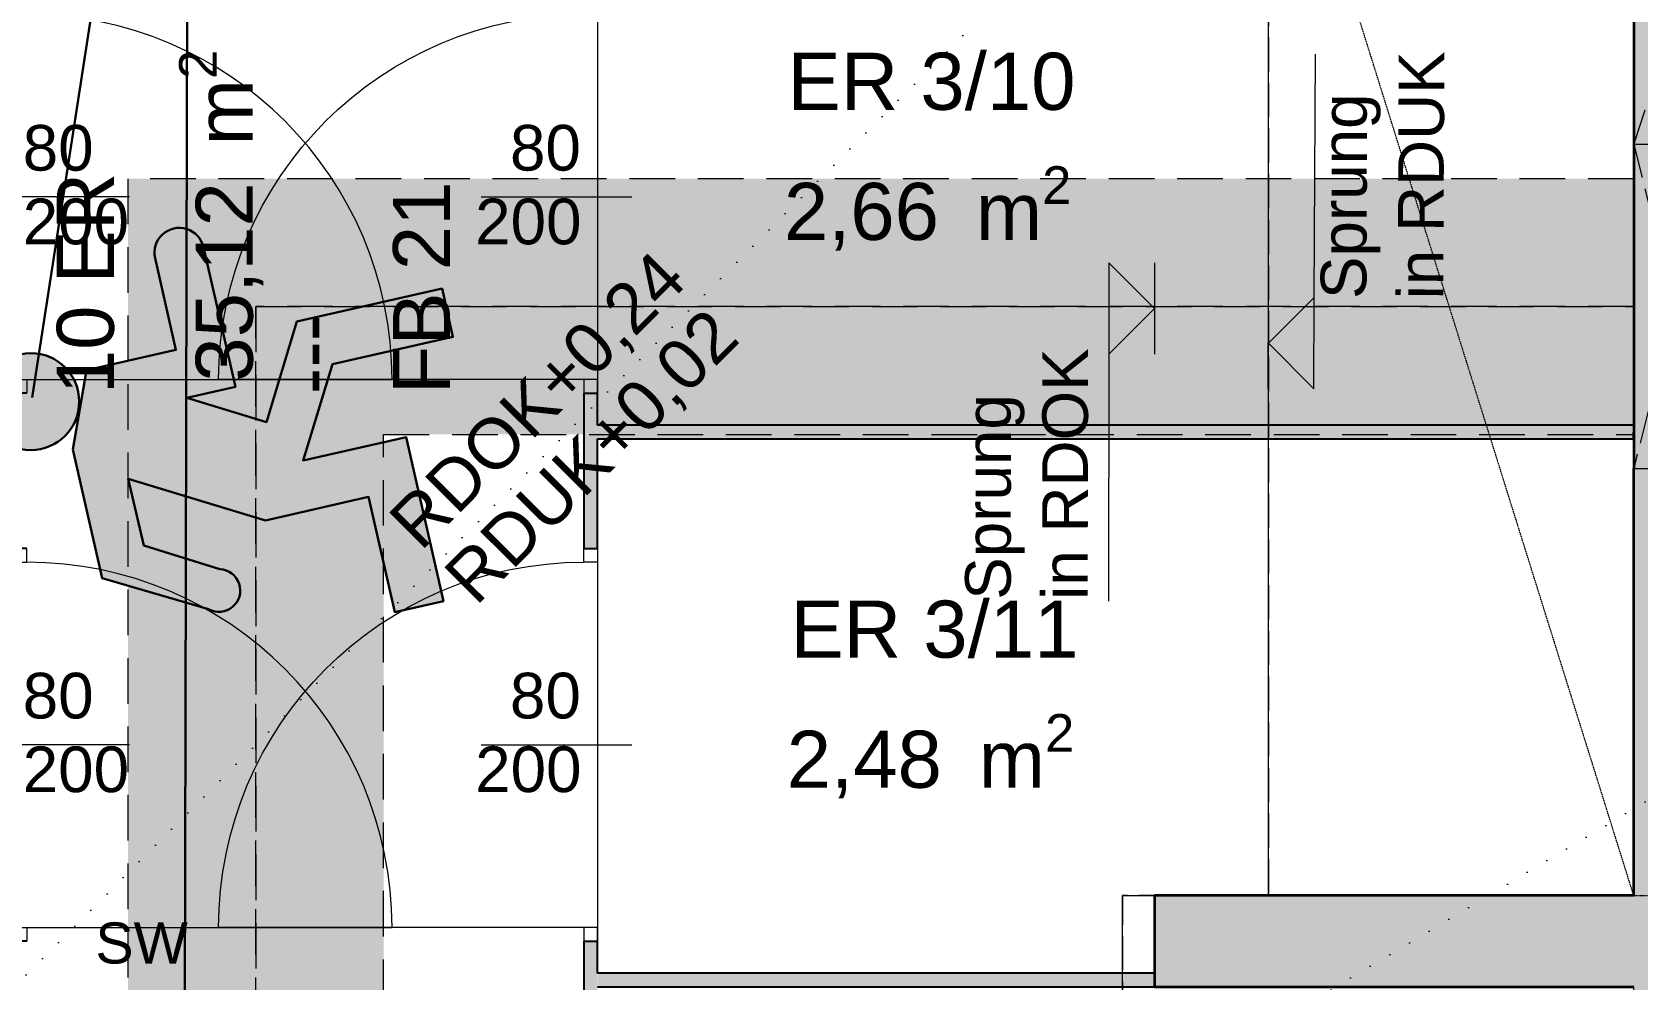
# Model space of a CAD drawing. Header units: millimetres. Extents: x 32522367 to 32638135, y 41424826 to 41540167.
# Drawn here: x 32604730 to 32608248, y 41444598 to 41446674 of the extents above; entities that cross this region are included whole.
import ezdxf
from ezdxf.enums import TextEntityAlignment as Align

# ---------------------------------------------------------------- set-up
doc = ezdxf.new("R2010")
doc.units = ezdxf.units.MM
for name, pattern in [('Punktlinie eng', [0.02, 0, -0.02]), ('Punktlinie weit', [0.05, 0, -0.05]), ('Strichlinie eng', [0.1, 0.075, -0.025]), ('Strichlinie mittel', [0.15, 0.1, -0.05]), ('Untersicht', [0.1, 0.075, -0.025])]:
    doc.linetypes.add(name, pattern=pattern)
for name, color, linetype in [('120 Wand Innen tragend', 251, 'Continuous'), ('130 Wand Innen', 251, 'Continuous'), ('215 DVK darüber', 251, 'Continuous'), ('240 Unterdaemmung', 251, 'Continuous'), ('715 Lueftung', 251, 'Continuous'), ('811 Raum 2.Erschließung_ Nebenräume_Allg.räume_Technik', 251, 'Continuous'), ('955 Polierplan Beschriftung', 251, 'Continuous'), ('Archicad Tür-Marker', 251, 'Continuous'), ('Archicad Türen', 251, 'Continuous')]:
    doc.layers.add(name, color=color, linetype=linetype)
for name, color, linetype, lineweight in [('120 Wand Innen tragend_Stift_Nr__1', 251, 'Continuous', 13), ('120 Wand Innen tragend_Stift_Nr__24', 251, 'Continuous', 13), ('120 Wand Innen tragend_Stift_Nr__6', 251, 'Continuous', 13), ('120 Wand Innen tragend_Stift_Nr__8', 251, 'Continuous', 35), ('130 Wand Innen_Stift_Nr__26', 251, 'Continuous', 13), ('130 Wand Innen_Stift_Nr__7', 251, 'Continuous', 25), ('215 DVK darüber_Stift_Nr__17', 251, 'Continuous', 18), ('215 DVK darüber_Stift_Nr__21', 251, 'Continuous', 13), ('240 Unterdaemmung_Stift_Nr__1', 251, 'Continuous', 13), ('240 Unterdaemmung_Stift_Nr__6', 251, 'Continuous', 13), ('715 Lueftung_Stift_Nr__103', 251, 'Continuous', 18), ('715 Lueftung_Stift_Nr__104', 251, 'Continuous', 18), ('955 Polierplan Beschriftung_Stift_Nr__1', 251, 'Continuous', 13), ('956 Durchbruch Beschriftung_Stift_Nr__61', 251, 'Continuous', 25), ('Archicad Raumstempel_Stift_Nr__1', 251, 'Continuous', 13), ('Archicad Tür-Marker_Stift_Nr__1', 251, 'Continuous', 13), ('Archicad Türen_Stift_Nr__1', 251, 'Continuous', 13), ('Archicad Türen_Stift_Nr__7', 251, 'Continuous', 25)]:
    doc.layers.add(name, color=color, linetype=linetype, lineweight=lineweight)
doc.layers.add('E2_LEHR_MENSCH_NATIVE', color=112, linetype='Continuous', lineweight=35, true_color=0x20dd55)
doc.layers.add('E_NACHRTECH', color=3, linetype='Continuous', true_color=0x00fa00)
doc.styles.add('ERSTELLTER_STIL_1', font='arial.ttf')

# ---------------------------------------------------------------- blocks, each defined once
blk = doc.blocks.new('10 ER__125', base_point=(58.2478, -12.371))
at = {"layer": 'Archicad Raumstempel_Stift_Nr__1', "color": 7, "lineweight": 13, "insert": (57.9688, -12.6447), "char_height": 0.125, "attachment_point": 1, "rotation": 73.6401, "style": 'ERSTELLTER_STIL_1'}
blk.add_mtext('\\A1;{\\pql;\\pt0,0.05;\\fArial|b0|i0|c0|p0;\\W1.000000;35,12\\fArial|b0|i0|c0|p0;\\W1.000000;\\A1{\\H.66x;\\S^  ;}\\fArial|b0|i0|c0|p0;\\W1.000000; m\\fArial|b0|i0|c0|p0;\\W1.000000;\\A1{\\H.66x;\\S2^  ;}}', dxfattribs=at)
at = {"layer": 'Archicad Raumstempel_Stift_Nr__1', "color": 7, "lineweight": 13, "style": 'ERSTELLTER_STIL_1'}
for tag, p in [('DUMMY_890', (57.8383, -12.1098)), ('DUMMY_894', (58.5397, -12.3356)), ('ROOM_NAME', (57.7041, -12.5956)), ('sCustom1Value', (58.4108, -12.803)), ('DUMMY_891', (57.9396, -12.6362)), ('DUMMY_892', (58.1752, -12.7053)), ('DUMMY_893', (58.1752, -12.7339))]:
    blk.add_attdef(tag, text='', height=0.125, rotation=73.6401, dxfattribs=at).set_placement(p, align=Align.TOP_LEFT)
blk = doc.blocks.new('ER 3_10__144', base_point=(59.8757, -12.6554))
at = {"layer": 'Archicad Raumstempel_Stift_Nr__1', "color": 7, "lineweight": 13, "insert": (59.373, -12.5651), "char_height": 0.125, "attachment_point": 1, "rotation": 343.6401, "style": 'ERSTELLTER_STIL_1'}
blk.add_mtext('\\A1;{\\pql;\\pt0,0.05;\\fArial|b0|i0|c0|p0;\\W1.000000;2,66\\fArial|b0|i0|c0|p0;\\W1.000000;\\A1{\\H.66x;\\S^  ;}\\fArial|b0|i0|c0|p0;\\W1.000000; m\\fArial|b0|i0|c0|p0;\\W1.000000;\\A1{\\H.66x;\\S2^  ;}}', dxfattribs=at)
at = {"layer": 'Archicad Raumstempel_Stift_Nr__1', "color": 7, "lineweight": 13, "style": 'ERSTELLTER_STIL_1'}
for tag, p in [('ROOM_NAME', (59.4507, -12.3289)), ('DUMMY_890', (60.0451, -12.4748)), ('DUMMY_891', (59.3816, -12.5359))]:
    blk.add_attdef(tag, text='', height=0.125, rotation=343.6401, dxfattribs=at).set_placement(p, align=Align.TOP_LEFT)
blk = doc.blocks.new('ER 3_11__145', base_point=(59.5377, -13.8068))
at = {"layer": 'Archicad Raumstempel_Stift_Nr__1', "color": 7, "lineweight": 13, "insert": (59.0411, -13.7183), "char_height": 0.125, "attachment_point": 1, "rotation": 343.6401, "style": 'ERSTELLTER_STIL_1'}
blk.add_mtext('\\A1;{\\pql;\\pt0,0.05;\\fArial|b0|i0|c0|p0;\\W1.000000;2,48\\fArial|b0|i0|c0|p0;\\W1.000000;\\A1{\\H.66x;\\S^  ;}\\fArial|b0|i0|c0|p0;\\W1.000000; m\\fArial|b0|i0|c0|p0;\\W1.000000;\\A1{\\H.66x;\\S2^  ;}}', dxfattribs=at)
at = {"layer": 'Archicad Raumstempel_Stift_Nr__1', "color": 7, "lineweight": 13, "style": 'ERSTELLTER_STIL_1'}
for tag, p in [('ROOM_NAME', (59.1188, -13.4821)), ('DUMMY_890', (59.701, -13.6244)), ('DUMMY_891', (59.0497, -13.6891))]:
    blk.add_attdef(tag, text='', height=0.125, rotation=343.6401, dxfattribs=at).set_placement(p, align=Align.TOP_LEFT)
blk = doc.blocks.new('Decke_39', base_point=(55.8448, -10.5312))
at = {"layer": '240 Unterdaemmung_Stift_Nr__6', "color": 7, "linetype": 'Strichlinie eng', "lineweight": 13, "flags": 128}
blk.add_lwpolyline([(55.9889, -9.401), (56.1616, -9.4517), (55.8448, -10.5312), (60.6614, -11.9452), (59.9417, -14.3967), (60.7094, -14.6221), (61.746, -11.0911), (61.9187, -11.1418), (62.3412, -9.7025), (59.1268, -8.7589), (59.2958, -8.1832), (58.8641, -8.0564), (58.5824, -9.016), (58.1027, -8.8751), (58.3843, -7.9156), (57.9525, -7.7889), (57.7835, -8.3646), (57.3997, -8.2519)], dxfattribs=at)
blk = doc.blocks.new('Decke_49', base_point=(54.4012, -15.4487))
at = {"layer": '240 Unterdaemmung_Stift_Nr__6', "color": 7, "linetype": 'Continuous', "lineweight": 13, "flags": 128}
blk.add_lwpolyline([(54.4012, -15.4487), (58.9108, -16.7725), (59.6346, -14.307), (59.9416, -14.3971), (60.6614, -11.9452), (60.3545, -11.8551), (60.0666, -11.7706), (55.8448, -10.5312)], close=True, dxfattribs=at)
blk = doc.blocks.new('Decke_83', base_point=(58.9107, -16.7732))
at = {"layer": '240 Unterdaemmung_Stift_Nr__6', "color": 7, "linetype": 'Strichlinie eng', "lineweight": 13, "flags": 128}
blk.add_lwpolyline([(58.9107, -16.7732), (59.9854, -17.0887), (60.6531, -14.814), (59.6456, -14.5182), (59.702, -14.3263), (59.6347, -14.3066)], close=True, dxfattribs=at)
blk = doc.blocks.new('Öffnung_167')
at = {"layer": '120 Wand Innen tragend_Stift_Nr__1', "color": 7, "linetype": 'Untersicht', "lineweight": 13}
for p, q in [((61.1728, -13.0437), (61.1455, -13.7756)), ((61.3455, -13.0944), (60.9728, -13.7249))]:
    blk.add_line(p, q, dxfattribs=at)
at = {"layer": '120 Wand Innen tragend_Stift_Nr__6', "color": 7, "linetype": 'Untersicht', "lineweight": 13, "flags": 128}
for points in [[(61.3455, -13.0944), (61.1728, -13.0437)], [(60.9728, -13.7249), (61.1455, -13.7756)]]:
    blk.add_lwpolyline(points, dxfattribs=at)
at = {"layer": '120 Wand Innen tragend_Stift_Nr__8', "color": 7, "linetype": 'Continuous', "lineweight": 35, "flags": 128}
for points in [[(61.1728, -13.0437), (60.9728, -13.7249)], [(61.1455, -13.7756), (61.3455, -13.0944)]]:
    blk.add_lwpolyline(points, dxfattribs=at)
blk = doc.blocks.new('Öffnung_168')
at = {"layer": '120 Wand Innen tragend_Stift_Nr__1', "color": 7, "linetype": 'Untersicht', "lineweight": 13}
for p, q in [((61.3277, -12.5159), (61.3455, -13.0944)), ((61.5004, -12.5666), (61.1728, -13.0437))]:
    blk.add_line(p, q, dxfattribs=at)
at = {"layer": '120 Wand Innen tragend_Stift_Nr__6', "color": 7, "linetype": 'Untersicht', "lineweight": 13, "flags": 128}
blk.add_lwpolyline([(61.5004, -12.5666), (61.3277, -12.5159)], dxfattribs=at)
at = {"layer": '120 Wand Innen tragend_Stift_Nr__8', "color": 7, "linetype": 'Continuous', "lineweight": 35, "flags": 128}
for points in [[(61.3277, -12.5159), (61.1728, -13.0437)], [(61.3455, -13.0944), (61.5004, -12.5666)]]:
    blk.add_lwpolyline(points, dxfattribs=at)
blk = doc.blocks.new('Wand_335', base_point=(61.746, -11.0911))
at = {"layer": '120 Wand Innen tragend_Stift_Nr__24', "linetype": 'Continuous', "lineweight": 13}
blk.add_hatch(color=92, dxfattribs=at).paths.add_polyline_path([(61.6953, -11.2638), (59.9856, -17.088), (60.1583, -17.1387), (61.868, -11.3145)])
at = {"layer": '120 Wand Innen tragend_Stift_Nr__8', "color": 7, "linetype": 'Continuous', "lineweight": 35, "flags": 128}
blk.add_lwpolyline([(60.9728, -13.7249), (60.7094, -14.6221)], dxfattribs=at)
blk = doc.blocks.new('Blockrahmentür 1-Fl 27_8')
at = {"layer": 'Archicad Türen_Stift_Nr__1', "color": 7, "linetype": 'Continuous', "lineweight": 13}
for p, q in [((0.4, 0), (0.4, 0.8)), ((-0.4, 0), (-0.43, 0)), ((-0.43, 0), (-0.43, -0.03)), ((-0.4, -0.02), (-0.4, 0)), ((0.4, -0.02), (0.4, 0)), ((0.4, 0), (0.43, 0)), ((0.43, 0), (0.43, -0.03)), ((-0.43, -0.03), (-0.4, -0.03)), ((-0.4, -0.03), (-0.4, -0.02)), ((0.4, -0.03), (0.4, -0.02)), ((0.43, -0.03), (0.4, -0.03))]:
    blk.add_line(p, q, dxfattribs=at)
blk.add_arc((0.4, 0), 0.8, 90, 180, dxfattribs=at)
at = {"layer": 'Archicad Türen_Stift_Nr__7', "color": 7, "linetype": 'Continuous', "lineweight": 25}
for p, q in [((-0.43, 0), (-0.43, -0.03)), ((-0.43, 0), (-0.43, -0.03)), ((0.43, 0), (0.43, -0.03)), ((0.43, 0), (0.43, -0.03))]:
    blk.add_line(p, q, dxfattribs=at)
blk = doc.blocks.new('T Marker AUT 27_13')
at = {"layer": 'Archicad Tür-Marker_Stift_Nr__1', "color": 7, "linetype": 'Continuous', "lineweight": 13}
blk.add_line((0, -0.255), (0, 0.075), dxfattribs=at)
at = {"layer": 'Archicad Tür-Marker_Stift_Nr__1', "color": 7, "lineweight": 13, "style": 'ERSTELLTER_STIL_1'}
for tag, height, p in [('DUMMY_270', 0.1, (-0.165, 0.0026)), ('DUMMY_268', 0.1, (-0.0036, 0.0026)), ('DUMMY_269', 0.0667, (0.0631, -0.1825)), ('DUMMY_271', 0.0667, (-0.0983, -0.2588))]:
    blk.add_attdef(tag, text='', height=height, rotation=270, dxfattribs=at).set_placement(p, align=Align.BOTTOM_LEFT)
blk = doc.blocks.new('Wand_487', base_point=(56.4948, -16.3759))
at = {"layer": 'Archicad Tür-Marker', "color": 7, "lineweight": 13}
ref = blk.add_blockref('T Marker AUT 27_13', (57.7341, -12.1541), dxfattribs=dict(at, rotation=73.64008866835228))
ref.add_attrib('DUMMY_268', '80', dxfattribs={"layer": 'Archicad Tür-Marker_Stift_Nr__1', "color": 7, "lineweight": 13, "height": 0.1, "rotation": 343.6401, "style": 'ERSTELLTER_STIL_1'}).set_placement((57.7619, -12.1334), align=Align.BOTTOM_LEFT)
ref.add_attrib('DUMMY_270', '200', dxfattribs={"layer": 'Archicad Tür-Marker_Stift_Nr__1', "color": 7, "lineweight": 13, "height": 0.1, "rotation": 343.6401, "style": 'ERSTELLTER_STIL_1'}).set_placement((57.7164, -12.2882), align=Align.BOTTOM_LEFT)
ref = blk.add_blockref('T Marker AUT 27_13', (57.3961, -13.3055), dxfattribs=dict(at, rotation=73.64008866835228))
ref.add_attrib('DUMMY_268', '80', dxfattribs={"layer": 'Archicad Tür-Marker_Stift_Nr__1', "color": 7, "lineweight": 13, "height": 0.1, "rotation": 343.6401, "style": 'ERSTELLTER_STIL_1'}).set_placement((57.4239, -13.2848), align=Align.BOTTOM_LEFT)
ref.add_attrib('DUMMY_270', '200', dxfattribs={"layer": 'Archicad Tür-Marker_Stift_Nr__1', "color": 7, "lineweight": 13, "height": 0.1, "rotation": 343.6401, "style": 'ERSTELLTER_STIL_1'}).set_placement((57.3784, -13.4397), align=Align.BOTTOM_LEFT)
at = {"layer": 'Archicad Türen', "color": 7, "linetype": 'Continuous', "lineweight": 13, "rotation": 253.6400886683523}
for p in [(57.7629, -12.1625), (57.4249, -13.314)]:
    blk.add_blockref('Blockrahmentür 1-Fl 27_8', p, dxfattribs=at)
blk = doc.blocks.new('T Marker AUT 27_14')
at = {"layer": 'Archicad Tür-Marker_Stift_Nr__1', "color": 7, "linetype": 'Continuous', "lineweight": 13}
blk.add_line((0, 0.225), (0, -0.105), dxfattribs=at)
at = {"layer": 'Archicad Tür-Marker_Stift_Nr__1', "color": 7, "lineweight": 13, "style": 'ERSTELLTER_STIL_1'}
for tag, height, p in [('DUMMY_270', 0.1, (-0.165, 0.2614)), ('DUMMY_268', 0.1, (-0.0036, 0.1852)), ('DUMMY_271', 0.0667, (-0.0983, 0)), ('DUMMY_269', 0.0667, (0.0631, 0))]:
    blk.add_attdef(tag, text='', height=height, rotation=270, dxfattribs=at).set_placement(p, align=Align.BOTTOM_LEFT)
blk = doc.blocks.new('Wand_488', base_point=(57.723, -16.7365))
at = {"layer": '130 Wand Innen_Stift_Nr__26', "linetype": 'Continuous', "lineweight": 13}
for points in [[(58.7166, -13.245), (58.7454, -13.2534), (58.8412, -12.9272), (58.8124, -12.9188)], [(58.3786, -14.3964), (58.4074, -14.4049), (58.5032, -14.0786), (58.4744, -14.0702)]]:
    blk.add_hatch(color=5, dxfattribs=at).paths.add_polyline_path(points)
at = {"layer": '130 Wand Innen_Stift_Nr__7', "color": 7, "linetype": 'Continuous', "lineweight": 25}
for p, q in [((58.8124, -12.9188), (58.8412, -12.9272)), ((58.7166, -13.245), (58.7454, -13.2534)), ((58.4744, -14.0702), (58.5032, -14.0786))]:
    blk.add_line(p, q, dxfattribs=at)
at = {"layer": '130 Wand Innen_Stift_Nr__7', "color": 7, "linetype": 'Continuous', "lineweight": 25, "flags": 128}
for points in [[(58.8124, -12.9188), (58.7166, -13.245)], [(58.8215, -12.9944), (58.8412, -12.9272)], [(58.7454, -13.2534), (58.813, -13.0232)], [(58.4744, -14.0702), (58.3786, -14.3964)], [(58.4835, -14.1458), (58.5032, -14.0786)]]:
    blk.add_lwpolyline(points, dxfattribs=at)
at = {"layer": 'Archicad Tür-Marker', "color": 7, "lineweight": 13}
ref = blk.add_blockref('T Marker AUT 27_14', (58.9335, -12.5062), dxfattribs=dict(at, rotation=73.64008921166615))
ref.add_attrib('DUMMY_268', '80', dxfattribs={"layer": 'Archicad Tür-Marker_Stift_Nr__1', "color": 7, "lineweight": 13, "height": 0.1, "rotation": 343.6401, "style": 'ERSTELLTER_STIL_1'}).set_placement((58.7862, -12.434), align=Align.BOTTOM_LEFT)
ref.add_attrib('DUMMY_270', '200', dxfattribs={"layer": 'Archicad Tür-Marker_Stift_Nr__1', "color": 7, "lineweight": 13, "height": 0.1, "rotation": 343.6401, "style": 'ERSTELLTER_STIL_1'}).set_placement((58.6675, -12.5674), align=Align.BOTTOM_LEFT)
ref = blk.add_blockref('T Marker AUT 27_14', (58.5955, -13.6576), dxfattribs=dict(at, rotation=73.64008921166615))
ref.add_attrib('DUMMY_268', '80', dxfattribs={"layer": 'Archicad Tür-Marker_Stift_Nr__1', "color": 7, "lineweight": 13, "height": 0.1, "rotation": 343.6401, "style": 'ERSTELLTER_STIL_1'}).set_placement((58.4481, -13.5854), align=Align.BOTTOM_LEFT)
ref.add_attrib('DUMMY_270', '200', dxfattribs={"layer": 'Archicad Tür-Marker_Stift_Nr__1', "color": 7, "lineweight": 13, "height": 0.1, "rotation": 343.6401, "style": 'ERSTELLTER_STIL_1'}).set_placement((58.3295, -13.7188), align=Align.BOTTOM_LEFT)
at = {"layer": 'Archicad Türen', "color": 7, "linetype": 'Continuous', "lineweight": 13, "xscale": -1, "rotation": 73.64008921166618}
for p in [(58.9335, -12.5062), (58.5955, -13.6576)]:
    blk.add_blockref('Blockrahmentür 1-Fl 27_8', p, dxfattribs=at)
blk = doc.blocks.new('Wand_494', base_point=(58.4792, -14.1602))
at = {"layer": '130 Wand Innen_Stift_Nr__26', "linetype": 'Continuous', "lineweight": 13}
blk.add_hatch(color=5, dxfattribs=at).paths.add_polyline_path([(58.475, -14.1746), (59.6456, -14.5182), (59.6541, -14.4894), (58.4835, -14.1458)])
at = {"layer": '130 Wand Innen_Stift_Nr__7', "color": 7, "linetype": 'Continuous', "lineweight": 25, "flags": 128}
for points in [[(58.475, -14.1746), (59.6456, -14.5182)], [(59.6541, -14.4894), (58.4835, -14.1458)], [(59.6456, -14.5182), (59.6541, -14.4894)]]:
    blk.add_lwpolyline(points, dxfattribs=at)
blk = doc.blocks.new('Wand_495', base_point=(58.8173, -13.0088))
at = {"layer": '130 Wand Innen_Stift_Nr__26', "linetype": 'Continuous', "lineweight": 13}
blk.add_hatch(color=5, dxfattribs=at).paths.add_polyline_path([(58.813, -13.0232), (60.9911, -13.6626), (60.9996, -13.6338), (58.8215, -12.9944)])
at = {"layer": '130 Wand Innen_Stift_Nr__7', "color": 7, "linetype": 'Continuous', "lineweight": 25, "flags": 128}
for points in [[(60.9996, -13.6338), (58.8215, -12.9944)], [(58.813, -13.0232), (60.9911, -13.6626)], [(60.9911, -13.6626), (60.9996, -13.6338)]]:
    blk.add_lwpolyline(points, dxfattribs=at)
blk = doc.blocks.new('Wand_496', base_point=(59.1553, -11.8574))
at = {"layer": '130 Wand Innen_Stift_Nr__26', "linetype": 'Continuous', "lineweight": 13}
blk.add_hatch(color=5, dxfattribs=at).paths.add_polyline_path([(59.151, -11.8718), (61.3291, -12.5111), (61.3376, -12.4824), (59.1595, -11.843)])
at = {"layer": '130 Wand Innen_Stift_Nr__7', "color": 7, "linetype": 'Continuous', "lineweight": 25, "flags": 128}
for points in [[(59.3418, -11.8965), (59.1595, -11.843)], [(59.151, -11.8718), (61.3291, -12.5111)], [(61.3376, -12.4824), (59.3706, -11.9049)], [(61.3376, -12.4824), (61.3291, -12.5111)]]:
    blk.add_lwpolyline(points, dxfattribs=at)
blk = doc.blocks.new('Wand_567', base_point=(60.6531, -14.814))
at = {"layer": '120 Wand Innen tragend_Stift_Nr__24', "linetype": 'Continuous', "lineweight": 13}
blk.add_hatch(color=92, dxfattribs=at).paths.add_polyline_path([(60.7094, -14.6221), (59.702, -14.3263), (59.6456, -14.5182), (60.6531, -14.814)])
at = {"layer": '120 Wand Innen tragend_Stift_Nr__8', "color": 7, "linetype": 'Continuous', "lineweight": 35, "flags": 128}
for points in [[(59.702, -14.3263), (59.6456, -14.5182)], [(60.7094, -14.6221), (59.702, -14.3263)], [(59.6456, -14.5182), (60.6531, -14.814)]]:
    blk.add_lwpolyline(points, dxfattribs=at)
blk = doc.blocks.new('Träger_56', base_point=(75.7352, -17.5426))
at = {"layer": '715 Lueftung_Stift_Nr__103', "linetype": 'Continuous', "lineweight": 0, "true_color": 0x231e00}
blk.add_hatch(color=38, dxfattribs=at).paths.add_polyline_path([(58.1765, -12.5341), (61.0728, -13.3843), (61.1517, -13.1156), (57.9867, -12.1865)])
at = {"layer": '715 Lueftung_Stift_Nr__103', "color": 56, "linetype": 'Strichlinie mittel', "lineweight": 18, "true_color": 0x8c7b00, "flags": 128}
for points in [[(61.1517, -13.1156), (57.9867, -12.1865)], [(61.0728, -13.3843), (58.1765, -12.5341)], [(61.0728, -13.3843), (61.1517, -13.1156)]]:
    blk.add_lwpolyline(points, dxfattribs=at)
blk = doc.blocks.new('Träger_57', base_point=(58.0816, -12.3603))
at = {"layer": '715 Lueftung_Stift_Nr__103', "linetype": 'Continuous', "lineweight": 0, "true_color": 0x231e00}
blk.add_hatch(color=38, dxfattribs=at).paths.add_polyline_path([(57.9867, -12.1865), (57.0008, -15.5448), (57.2695, -15.6237), (58.1765, -12.5341)])
at = {"layer": '715 Lueftung_Stift_Nr__103', "color": 56, "linetype": 'Strichlinie mittel', "lineweight": 18, "true_color": 0x8c7b00, "flags": 128}
for points in [[(57.9867, -12.1865), (57.0008, -15.5448)], [(58.1765, -12.5341), (57.2695, -15.6237)]]:
    blk.add_lwpolyline(points, dxfattribs=at)
blk = doc.blocks.new('Träger_60', base_point=(57.2855, -16.0661))
at = {"layer": '715 Lueftung_Stift_Nr__104', "linetype": 'Continuous', "lineweight": 0, "true_color": 0x260033}
blk.add_hatch(color=198, dxfattribs=at).paths.add_polyline_path([(57.3804, -16.2399), (58.3663, -12.8816), (58.1765, -12.5341), (57.1906, -15.8924)])
at = {"layer": '715 Lueftung_Stift_Nr__104', "color": 202, "linetype": 'Strichlinie mittel', "lineweight": 18, "true_color": 0x9900cc, "flags": 128}
for points in [[(57.2695, -15.6237), (58.1765, -12.5341)], [(57.3804, -16.2399), (58.3663, -12.8816)]]:
    blk.add_lwpolyline(points, dxfattribs=at)
blk = doc.blocks.new('Träger_61', base_point=(58.2714, -12.7078))
at = {"layer": '715 Lueftung_Stift_Nr__104', "linetype": 'Continuous', "lineweight": 0, "true_color": 0x260033}
blk.add_hatch(color=198, dxfattribs=at).paths.add_polyline_path([(58.3663, -12.8816), (60.9939, -13.653), (61.0728, -13.3843), (58.1765, -12.5341)])
at = {"layer": '715 Lueftung_Stift_Nr__104', "color": 202, "linetype": 'Strichlinie mittel', "lineweight": 18, "true_color": 0x9900cc, "flags": 128}
for points in [[(58.1765, -12.5341), (61.0728, -13.3843)], [(58.3663, -12.8816), (60.9939, -13.653)], [(60.9939, -13.653), (61.0728, -13.3843)]]:
    blk.add_lwpolyline(points, dxfattribs=at)
blk = doc.blocks.new('Höhenbemaßung_149', base_point=(60.2825, -13.2357))
at = {"layer": '215 DVK darüber_Stift_Nr__17', "color": 190, "linetype": 'Continuous', "lineweight": 18, "true_color": 0x9900ff}
for p, q in [((60.407, -13.1684), (60.5594, -12.6572)), ((60.254, -13.3315), (60.3111, -13.1399)), ((60.407, -13.1684), (60.2825, -13.2357)), ((60.3498, -13.3601), (60.407, -13.1684)), ((60.2825, -13.2357), (60.3498, -13.3601))]:
    blk.add_line(p, q, dxfattribs=at)
at = {"layer": '215 DVK darüber_Stift_Nr__17', "color": 190, "lineweight": 18, "true_color": 0x9900ff, "char_height": 0.1, "attachment_point": 7, "rotation": 73.397, "style": 'ERSTELLTER_STIL_1'}
for s, insert in [('\\A1;{\\pql;\\fArial|b0|i0|c0|p0;\\W1.000000;in RDUK}', (60.6783, -13.2524)), ('\\A1;{\\pql;\\fArial|b0|i0|c0|p0;\\W1.000000;Sprung}', (60.5441, -13.2124))]:
    blk.add_mtext(s, dxfattribs=dict(at, insert=insert))
blk = doc.blocks.new('Höhenbemaßung_151', base_point=(60.064, -13.0929))
at = {"layer": '215 DVK darüber_Stift_Nr__17', "color": 190, "linetype": 'Continuous', "lineweight": 18, "true_color": 0x9900ff}
for p, q in [((59.9964, -12.9687), (59.9398, -13.1606)), ((60.064, -13.0929), (59.9964, -12.9687)), ((60.0923, -12.997), (60.0358, -13.1889)), ((59.9398, -13.1606), (60.064, -13.0929)), ((59.9398, -13.1606), (59.7869, -13.6796))]:
    blk.add_line(p, q, dxfattribs=at)
at = {"layer": '215 DVK darüber_Stift_Nr__17', "color": 190, "lineweight": 18, "true_color": 0x9900ff, "char_height": 0.1, "attachment_point": 7, "rotation": 73.5832, "style": 'ERSTELLTER_STIL_1'}
for s, insert in [('\\A1;{\\pql;\\fArial|b0|i0|c0|p0;\\W1.000000;in RDOK}', (59.7456, -13.6644)), ('\\A1;{\\pql;\\fArial|b0|i0|c0|p0;\\W1.000000;Sprung}', (59.6113, -13.6248))]:
    blk.add_mtext(s, dxfattribs=dict(at, insert=insert))
blk = doc.blocks.new('Etikett_294', base_point=(56.1552, -10.2488))
at = {"layer": '955 Polierplan Beschriftung_Stift_Nr__1', "color": 7, "linetype": 'Punktlinie weit', "lineweight": 13}
blk.add_line((53.9425, -15.6267), (60.6614, -11.9452), dxfattribs=at)
at = {"layer": '955 Polierplan Beschriftung_Stift_Nr__1', "color": 7, "lineweight": 13, "insert": (58.3942, -13.1925), "char_height": 0.11, "attachment_point": 4, "rotation": 28.72, "line_spacing_factor": 0.929581, "style": 'ERSTELLTER_STIL_1'}
blk.add_mtext('\\A1;{\\pql;\\fArial|b0|i0|c0|p0;\\W1.000000;RDOK\\fArial|b0|i0|c0|p0;\\W1.000000;+\\fArial|b0|i0|c0|p0;\\W1.000000;0,24\\fArial|b0|i0|c0|p0;\\W1.000000;\\A1{\\H.66x;\\S^  ;}\\fArial|b0|i0|c0|p0;\\W1.000000;\\fArial|b0|i0|c0|p0;\\W1.000000;\\P\\pql;\\fArial|b0|i0|c0|p0;\\W1.000000;RDUK\\fArial|b0|i0|c0|p0;\\W1.000000;+\\fArial|b0|i0|c0|p0;\\W1.000000;0,02\\fArial|b0|i0|c0|p0;\\W1.000000;\\A1{\\H.66x;\\S^  ;}\\fArial|b0|i0|c0|p0;\\W1.000000;\\fArial|b0|i0|c0|p0;\\W1.000000;}', dxfattribs=at)
blk = doc.blocks.new('Etikett_305', base_point=(61.3326, -9.5467))
at = {"layer": '955 Polierplan Beschriftung_Stift_Nr__1', "color": 7, "linetype": 'Punktlinie weit', "lineweight": 13}
blk.add_line((59.5786, -14.7466), (82.5788, -8.7857), dxfattribs=at)
blk = doc.blocks.new('98095500')
at = {"color": 18, "lineweight": 30, "true_color": 0x000000}
for points in [[(423921.73, 99168.82), (423956.82, 99168.82), (423956.82, 99202.95), (423984.52, 99214.53), (424033.69, 99214.53), (424053.79, 99178.33)], [(424040.17, 99170.92), (424025.2, 99196.66), (423999.74, 99196.78), (424026.18, 99150.32), (424026.18, 99110.9), (424070.22, 99110.9), (424070.22, 99092.32), (424007.48, 99092.32), (424007.48, 99131.68), (423974.96, 99113.11), (423974.96, 99066.99), (423956.52, 99066.99), (423956.52, 99122.44), (423990.54, 99141.87), (423975.12, 99168.79), (423975.12, 99150.21), (423921.73, 99150.28)]]:
    blk.add_lwpolyline(points, dxfattribs=at)
blk.add_circle((423963.6, 99225.86), 18.08, dxfattribs=at)
for centre, radius, start, end in [((424047.83, 99173.07), 7.96, 195.72991, 41.40047), ((423921.73, 99159.55), 9.27, 89.9849, 270.0151)]:
    blk.add_arc(centre, radius, start, end, dxfattribs=at)
blk = doc.blocks.new('750298750')
h = blk.add_hatch(color=3)
h.paths.add_polyline_path([(426943.63, 99576.9), (426968.12, 99576.79), (426982.52, 99552.02, 1.25347), (426995.63, 99559.16), (426976.28, 99593.98), (426928.98, 99593.98), (426902.34, 99582.83), (426902.34, 99550.01), (426868.58, 99550.01, 1), (426868.59, 99532.17), (426919.94, 99532.11), (426919.94, 99549.98), (426934.78, 99524.08), (426902.06, 99505.39), (426902.06, 99452.05), (426919.79, 99452.05), (426919.79, 99496.41), (426951.07, 99514.28), (426951.07, 99476.42), (427011.43, 99476.42), (427011.43, 99494.29), (426969.06, 99494.29), (426969.06, 99532.21)])
h.paths.add_polyline_path([(426891.47, 99604.88, 1), (426926.25, 99604.88, 1)])
at = {"xscale": 0.9619413167778113, "yscale": 0.9619413167778113, "zscale": 0.9619413167778113}
blk.add_blockref('98095500', (19080.76, 4155.42), dxfattribs=at)
blk = doc.blocks.new('E2_MOL_LEHRPERSON_ZENTRIERT')
blk.add_blockref('750298750', (-426935.55, -99537.16))

msp = doc.modelspace()

# ---------------------------------------------------------------- linework, layer by layer
at = {"layer": '215 DVK darüber_Stift_Nr__21', "color": 1, "linetype": 'Strichlinie eng', "lineweight": 13}
msp.add_lwpolyline([(32607118.804, 41441912.732), (32607118.789, 41444782.247), (32611108.955, 41444782.935), (32611108.97, 41441912.753)], dxfattribs=at)
at = {"layer": '240 Unterdaemmung_Stift_Nr__1', "color": 7, "linetype": 'Punktlinie eng', "lineweight": 13}
msp.add_lwpolyline([(32608238.85, 41444782.733), (32607438.72, 41447337.722), (32602027.779, 41449962.701)], dxfattribs=at)
at = {"layer": '811 Raum 2.Erschließung_ Nebenräume_Allg.räume_Technik', "color": 31, "linetype": 'Continuous', "lineweight": 0, "true_color": 0xffcc66, "flags": 128}
for points in [[(32602418.832, 41448282.703), (32602418.862, 41442212.707), (32608238.863, 41442212.737), (32608238.851, 41444582.733), (32607188.858, 41444582.728), (32607188.857, 41444782.728), (32608238.85, 41444782.733), (32608238.832, 41448282.732)], [(32608238.839, 41446982.737), (32605968.839, 41446982.725), (32605968.845, 41445812.725), (32608238.845, 41445812.737)], [(32608238.845, 41445782.737), (32605968.845, 41445782.725), (32605968.851, 41444612.725), (32607188.85, 41444612.732), (32607188.849, 41444782.728), (32608238.85, 41444782.733)]]:
    msp.add_lwpolyline(points, close=True, dxfattribs=at)
at = {"layer": 'E_NACHRTECH', "color": 4, "lineweight": 30}
msp.add_lwpolyline([(32604730.405, 41445873.367), (32605070.622, 41448075.885)], dxfattribs=at)
at = {"layer": 'E_NACHRTECH', "color": 3, "lineweight": 30}
msp.add_lwpolyline([(32605073.174, 41448072.767), (32605062.15, 41443254.894)], dxfattribs=at)

# ---------------------------------------------------------------- block references
at = {"layer": '120 Wand Innen tragend', "color": 7, "lineweight": 35, "xscale": 1000, "yscale": 1000, "zscale": 1000, "rotation": 16.36019999999994}
for name, p in [('Wand_335', (32608238.832, 41448462.732)), ('Wand_567', (32608238.851, 41444582.733))]:
    msp.add_blockref(name, p, dxfattribs=at)
at = {"layer": '120 Wand Innen tragend', "color": 7, "linetype": 'Continuous', "lineweight": 13, "xscale": 1000, "yscale": 1000, "zscale": 1000, "rotation": 16.36019999999994}
for name in ['Öffnung_168', 'Öffnung_167']:
    msp.add_blockref(name, (32545868.865, 41441712.417), dxfattribs=at)
at = {"layer": '130 Wand Innen', "color": 7, "lineweight": 35, "xscale": 1000, "yscale": 1000, "zscale": 1000, "rotation": 16.36019999999994}
for name, p in [('Wand_496', (32605968.838, 41446997.721)), ('Wand_487', (32604688.864, 41441912.715)), ('Wand_488', (32605968.864, 41441912.721)), ('Wand_495', (32605968.844, 41445797.721)), ('Wand_494', (32605968.851, 41444597.721))]:
    msp.add_blockref(name, p, dxfattribs=at)
at = {"layer": '215 DVK darüber', "color": 190, "lineweight": 18, "true_color": 0x9900ff, "xscale": 1000, "yscale": 1000, "zscale": 1000, "rotation": 16.36019999999994}
for name, p in [('Höhenbemaßung_149', (32607438.727, 41445992.728)), ('Höhenbemaßung_151', (32607188.843, 41446068.16))]:
    msp.add_blockref(name, p, dxfattribs=at)
at = {"layer": '240 Unterdaemmung', "color": 7, "linetype": 'Strichlinie eng', "lineweight": 13, "xscale": 1000, "yscale": 1000, "zscale": 1000, "rotation": 16.36019999999994}
for name, p in [('Decke_39', (32602418.837, 41447337.697)), ('Decke_83', (32607118.804, 41442212.047))]:
    msp.add_blockref(name, p, dxfattribs=at)
at = {"layer": '240 Unterdaemmung', "color": 7, "linetype": 'Continuous', "lineweight": 13, "xscale": 1000, "yscale": 1000, "zscale": 1000, "rotation": 16.36019999999994}
msp.add_blockref('Decke_49', (32602418.863, 41442212.707), dxfattribs=at)
at = {"layer": '715 Lueftung', "color": 8, "lineweight": 13, "xscale": 1000, "yscale": 1000, "zscale": 1000, "rotation": 16.36019999999994}
for name, p in [('Träger_56', (32623478.841, 41446212.81)), ('Träger_61', (32605360.306, 41445932.718)), ('Träger_57', (32605080.305, 41446212.716)), ('Träger_60', (32605360.324, 41442432.721))]:
    msp.add_blockref(name, p, dxfattribs=at)
at = {"layer": '811 Raum 2.Erschließung_ Nebenräume_Allg.räume_Technik', "color": 7, "linetype": 'Continuous', "lineweight": 13, "xscale": 1000, "yscale": 1000, "zscale": 1000, "rotation": 16.36019999999994}
for name, p, values in [('10 ER__125', (32605242.799, 41446249.23), {'ROOM_NAME': '10 ER', 'sCustom1Value': 'FB 21', 'DUMMY_893': '---'}), ('ER 3_10__144', (32606884.941, 41446434.933), {'ROOM_NAME': 'ER 3/10'}), ('ER 3_11__145', (32606884.947, 41445234.933), {'ROOM_NAME': 'ER 3/11'})]:
    msp.add_blockref(name, p, dxfattribs=at).add_auto_attribs(values)
at = {"layer": '955 Polierplan Beschriftung', "color": 7, "linetype": 'Continuous', "lineweight": 13, "xscale": 1000, "yscale": 1000, "zscale": 1000, "rotation": 16.36019999999994}
for name, p in [('Etikett_305', (32607407.128, 41449828.084)), ('Etikett_294', (32602637.139, 41447696.065))]:
    msp.add_blockref(name, p, dxfattribs=at)
at = {"layer": 'E2_LEHR_MENSCH_NATIVE', "color": 112, "true_color": 0x20dd55, "xscale": -6.107755025382402, "yscale": 6.107755025382402, "rotation": 102.805494600566}
msp.add_blockref('E2_MOL_LEHRPERSON_ZENTRIERT', (32605166.685, 41445797.108), dxfattribs=at)

# ---------------------------------------------------------------- texts
at = {"layer": '956 Durchbruch Beschriftung_Stift_Nr__61', "color": 5, "linetype": 'Continuous', "lineweight": 25, "insert": (32604868.85, 41444723.577), "char_height": 90, "attachment_point": 1, "rotation": 0.000294, "style": 'ERSTELLTER_STIL_1'}
msp.add_mtext('\\A1;{\\pql;\\fArial|b0|i0|c0|p0;\\W1.000000;SW}', dxfattribs=at)

doc.saveas('drawing.dxf')
